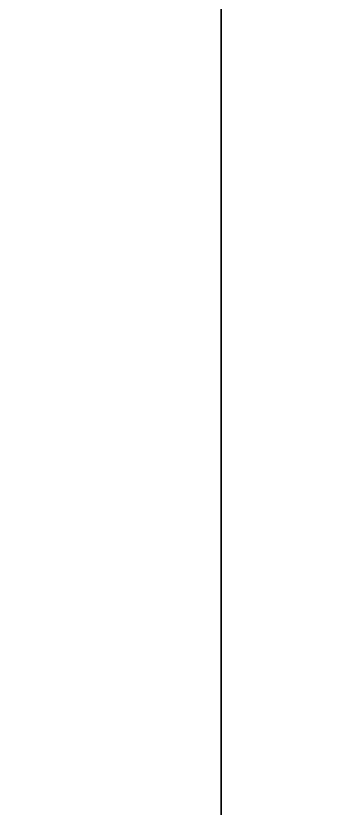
# Model space of a CAD drawing. Extents: x -100 to 2892, y -123 to 2616.
# Drawn here: x 1264.8 to 1291, y 2046.8 to 2113.4 of the extents above; entities that cross this region are included whole.
import ezdxf

# ---------------------------------------------------------------- set-up
doc = ezdxf.new("R2010")
doc.units = 0
for name, color, linetype in [('LAYER0', 7, 'CONTINUOUS'), ('LAYER358', 9, 'CONTINUOUS'), ('LAYER89', 7, 'CONTINUOUS')]:
    doc.layers.add(name, color=color, linetype=linetype)

msp = doc.modelspace()

# ---------------------------------------------------------------- linework, layer by layer
at = {"layer": 'LAYER0', "invisible_edges": 1}
for points in [[(2892.49, 2616, -5), (-100, -100.32, -5), (-100, 2616, -5), (2892.49, 2616, -5)], [(-100, -100.32, -5), (2892.49, 2616, -5), (2892.49, -100.32, -5), (-100, -100.32, -5)], [(2892.49, -100.32), (-100, 2616), (-100, -100.32), (2892.49, -100.32)], [(-100, 2616), (2892.49, -100.32), (2892.49, 2616), (-100, 2616)]]:
    msp.add_3dface(points, dxfattribs=at)
at = {"layer": 'LAYER358', "invisible_edges": 1}
for points in [[(1282, 2306), (1282, 1916, 2643), (1282, 2306, 2643), (1282, 2306)], [(1282, 1916, 2643), (1282, 2306), (1282, 1916), (1282, 1916, 2643)], [(1300, 2306, 2643), (1282, 1916, 2643), (1300, 1916, 2643), (1300, 2306, 2643)], [(1282, 1916, 2643), (1300, 2306, 2643), (1282, 2306, 2643), (1282, 1916, 2643)], [(1282, 2306), (1300, 1916), (1282, 1916), (1282, 2306)], [(1300, 1916), (1282, 2306), (1300, 2306), (1300, 1916)]]:
    msp.add_3dface(points, dxfattribs=at)
at = {"layer": 'LAYER89', "invisible_edges": 1}
for points in [[(1264, 2496), (1282, 1936), (1264, 1936), (1264, 2496)], [(1282, 1936), (1264, 2496), (1282, 2496), (1282, 1936)], [(1282, 2496, 2540), (1264, 1936, 2540), (1282, 1936, 2540), (1282, 2496, 2540)], [(1264, 1936, 2540), (1282, 2496, 2540), (1264, 2496, 2540), (1264, 1936, 2540)], [(1282, 1936), (1282, 2496, 2540), (1282, 1936, 2540), (1282, 1936)], [(1282, 2496, 2540), (1282, 1936), (1282, 2496), (1282, 2496, 2540)]]:
    msp.add_3dface(points, dxfattribs=at)

doc.saveas('drawing.dxf')
